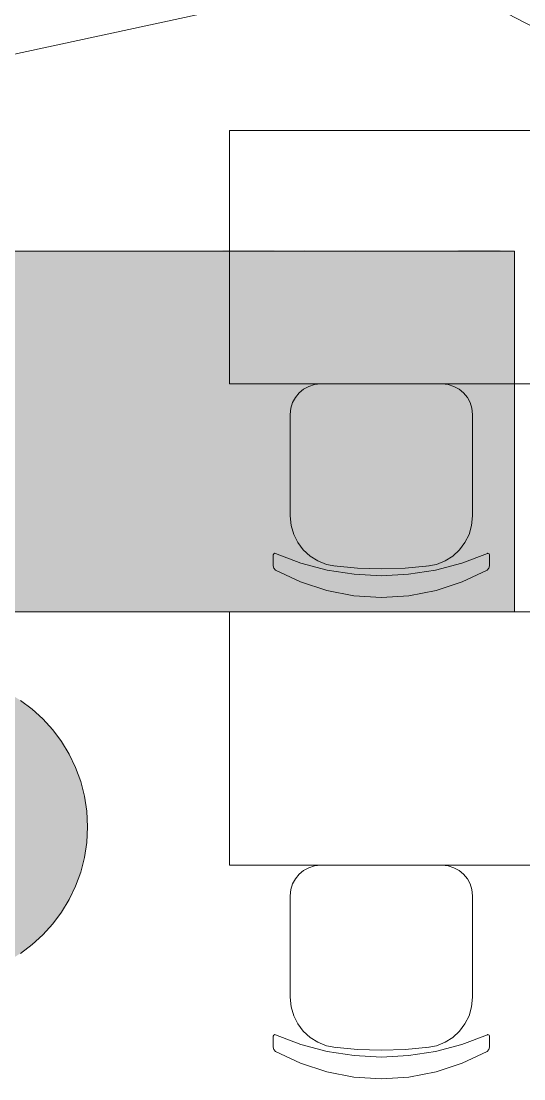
# Model space of a CAD drawing. Header units: millimetres. Extents: x 0 to 1189, y 0 to 841.
# Drawn here: x 274.41 to 284.33, y 611.49 to 632.36 of the extents above; entities that cross this region are included whole.
import ezdxf

# ---------------------------------------------------------------- set-up
doc = ezdxf.new("R2010")
doc.units = ezdxf.units.MM

msp = doc.modelspace()

# ---------------------------------------------------------------- hatches: boundary and pattern name
at = {"true_color": 0xffffff}
h = msp.add_hatch(color=7, dxfattribs=at)
h.dxf.hatch_style = 2
h.paths.add_polyline_path([(252.603386, 627.81973), (284.146434, 627.81973), (284.146434, 620.701719), (252.603386, 620.701719)])
at = {"true_color": 0x0077b0}
h = msp.add_hatch(color=144, dxfattribs=at)
h.dxf.hatch_style = 2
h.paths.add_polyline_path([(278.388569, 627.837199), (279.398946, 627.837199), (279.472671, 627.811636), (279.497614, 627.735224), (279.497614, 625.917867), (279.472671, 625.843109), (279.398946, 625.8192), (279.322534, 625.843109), (279.296972, 625.917867), (279.296972, 627.6338), (278.489992, 627.6338), (278.489992, 625.917867), (278.464705, 625.843109), (278.388569, 625.8192), (278.312432, 625.843109), (278.287145, 625.917867), (278.287145, 627.735224), (278.312432, 627.811636)])
h = msp.add_hatch(color=144, dxfattribs=at)
h.dxf.hatch_style = 2
h.paths.add_polyline_path([(279.90245, 625.917867), (279.90245, 627.735224), (279.927737, 627.811636), (280.003873, 627.837199), (280.08001, 627.811636), (280.105297, 627.735224), (280.105297, 627.029668), (280.912276, 627.029668), (280.912276, 627.735224), (280.937839, 627.811636), (281.014251, 627.837199), (281.087976, 627.811636), (281.112918, 627.735224), (281.112918, 625.917867), (281.087976, 625.843109), (281.014251, 625.8192), (280.937839, 625.843109), (280.912276, 625.917867), (280.912276, 626.826821), (280.105297, 626.826821), (280.105297, 625.917867), (280.08001, 625.843109), (280.003873, 625.8192), (279.927737, 625.843109)])
h = msp.add_hatch(color=144, dxfattribs=at)
h.dxf.hatch_style = 2
h.paths.add_polyline_path([(283.725235, 627.639312), (283.140947, 627.639312), (283.140947, 627.526865), (283.116349, 627.452864), (283.045035, 627.427646), (282.966487, 627.453208), (282.940855, 627.529621), (282.943611, 627.741287), (282.968898, 627.817424), (283.045035, 627.842711), (283.852565, 627.842711), (283.926428, 627.817768), (283.953989, 627.744043), (283.948477, 627.718687), (283.544987, 625.900779), (283.512672, 625.842351), (283.448525, 625.821956), (283.372595, 625.847449), (283.347101, 625.923379), (283.347101, 625.945979)])
h = msp.add_hatch(color=144, dxfattribs=at)
h.dxf.hatch_style = 2
h.paths.add_polyline_path([(282.426157, 626.321357), (281.619178, 626.321357), (281.543041, 626.346919), (281.517754, 626.423332), (281.543041, 626.499468), (281.619178, 626.524755), (282.426157, 626.524755), (282.502293, 626.499468), (282.52758, 626.423332), (282.502293, 626.346919)])
h = msp.add_hatch(color=144, dxfattribs=at)
h.dxf.hatch_style = 2
h.paths.add_polyline_path([(275.459068, 623.329884), (275.459068, 624.54366), (275.484355, 624.617385), (275.560491, 624.642327), (276.065405, 624.642327), (276.219676, 624.612975), (276.350383, 624.526572), (276.439404, 624.395521), (276.468894, 624.238838), (276.468894, 623.329884), (276.443607, 623.255125), (276.367471, 623.231216), (276.291334, 623.255125), (276.266047, 623.329884), (276.266047, 624.238838), (276.251509, 624.316973), (276.209272, 624.382705), (276.143953, 624.4257), (276.065405, 624.438929), (275.661915, 624.438929), (275.661915, 623.329884), (275.636628, 623.255125), (275.560491, 623.231216), (275.484355, 623.255125)])
h = msp.add_hatch(color=144, dxfattribs=at)
h.paths.add_polyline_path([(276.873469, 624.54366), (276.898756, 624.617385), (276.974893, 624.642327), (277.479806, 624.642327), (277.636144, 624.612975), (277.764784, 624.526572), (277.853805, 624.395521), (277.883295, 624.238838), (277.883295, 623.634706), (277.853805, 623.478023), (277.764784, 623.346971), (277.636144, 623.259535), (277.479806, 623.231216), (277.076316, 623.231216), (277.076316, 622.722996), (277.051029, 622.649477), (276.974893, 622.624328), (276.898756, 622.649477), (276.873469, 622.722996)])
h.paths.add_polyline_path([(277.076316, 624.438929), (277.076316, 623.431859), (277.479806, 623.431859), (277.556976, 623.446466), (277.620917, 623.490839), (277.665565, 623.556571), (277.680448, 623.634706), (277.680448, 624.238838), (277.66591, 624.316973), (277.623673, 624.382705), (277.558354, 624.4257), (277.479806, 624.438929)])
h = msp.add_hatch(color=144, dxfattribs=at)
h.paths.add_polyline_path([(278.28787, 623.733373), (278.28787, 624.137414), (278.296905, 624.239053), (278.324182, 624.332475), (278.369958, 624.41794), (278.434494, 624.495704), (278.512258, 624.560239), (278.597722, 624.606016), (278.691145, 624.633293), (278.792784, 624.642327), (278.987845, 624.606361), (279.151074, 624.49846), (279.215609, 624.420653), (279.261385, 624.334887), (279.288662, 624.240646), (279.297697, 624.137414), (279.297697, 623.733373), (279.288231, 623.633328), (279.260007, 623.540724), (279.213283, 623.455561), (279.148317, 623.377839), (279.071759, 623.313304), (278.986467, 623.267528), (278.893217, 623.240251), (278.792784, 623.231216), (278.691145, 623.240251), (278.597722, 623.267528), (278.512258, 623.313304), (278.434494, 623.377839), (278.369958, 623.455561), (278.324182, 623.540724), (278.296905, 623.633328)])
h.paths.add_polyline_path([(279.09485, 623.736129), (279.09485, 624.14017), (279.073352, 624.25565), (279.007206, 624.354593), (278.90971, 624.420256), (278.792784, 624.441685), (278.675857, 624.420256), (278.578361, 624.354593), (278.512215, 624.25565), (278.490718, 624.14017), (278.490718, 623.736129), (278.512215, 623.618583), (278.578361, 623.521707), (278.675857, 623.454665), (278.792784, 623.431859), (278.90971, 623.454665), (279.007206, 623.521707), (279.073352, 623.619616)])
h = msp.add_hatch(color=144, dxfattribs=at)
h.paths.add_polyline_path([(280.207185, 624.441685), (280.090258, 624.420256), (279.992762, 624.354593), (279.926616, 624.256683), (279.905119, 624.14017), (279.905119, 624.038195), (280.509251, 624.038195), (280.509251, 624.14017), (280.487753, 624.256683), (280.421608, 624.354593), (280.324111, 624.420256)])
h.paths.add_polyline_path([(279.905119, 623.835348), (279.905119, 623.634706), (279.920002, 623.557605), (279.96465, 623.490839), (280.029625, 623.446466), (280.105761, 623.431859), (280.610675, 623.431859), (280.686811, 623.406296), (280.712098, 623.329884), (280.686811, 623.255125), (280.610675, 623.231216), (280.105761, 623.231216), (279.949423, 623.259535), (279.820783, 623.346971), (279.731762, 623.476989), (279.702272, 623.634706), (279.702272, 624.137414), (279.711306, 624.239053), (279.738583, 624.332475), (279.78436, 624.41794), (279.848895, 624.495704), (279.926659, 624.560239), (280.012124, 624.606016), (280.105546, 624.633293), (280.207185, 624.642327), (280.402246, 624.606361), (280.565475, 624.49846), (280.63001, 624.420696), (280.675787, 624.335232), (280.703063, 624.241809), (280.712098, 624.14017), (280.712098, 623.835348)])
h = msp.add_hatch(color=144, dxfattribs=at)
h.dxf.hatch_style = 2
h.paths.add_polyline_path([(281.72301, 623.733373), (281.31952, 624.252618), (281.31952, 623.329884), (281.294233, 623.255125), (281.218097, 623.231216), (281.14196, 623.255125), (281.116673, 623.329884), (281.116673, 624.54366), (281.14196, 624.617385), (281.218097, 624.642327), (281.268808, 624.6271), (281.31952, 624.58004), (281.72301, 624.060795), (282.126499, 624.58004), (282.177487, 624.6271), (282.228474, 624.642327), (282.302199, 624.617385), (282.327142, 624.54366), (282.327142, 623.329884), (282.302199, 623.255125), (282.228474, 623.231216), (282.152062, 623.255125), (282.126499, 623.329884), (282.126499, 624.252618)])
h = msp.add_hatch(color=144, dxfattribs=at)
h.paths.add_polyline_path([(283.538525, 624.438929), (283.135035, 624.438929), (283.056487, 624.424666), (282.991168, 624.382705), (282.948931, 624.316973), (282.934393, 624.238838), (282.934393, 623.634706), (282.949276, 623.557605), (282.993924, 623.490839), (283.058898, 623.446466), (283.135035, 623.431859), (283.337882, 623.431859), (283.415052, 623.446466), (283.478993, 623.490839), (283.523642, 623.556571), (283.538525, 623.634706)])
h.paths.add_polyline_path([(283.942014, 623.329884), (283.917072, 623.255125), (283.843347, 623.231216), (283.713742, 623.256848), (283.611836, 623.335396), (283.486642, 623.256848), (283.337882, 623.231216), (283.135035, 623.231216), (282.978697, 623.259535), (282.850057, 623.346971), (282.761036, 623.476989), (282.731545, 623.634706), (282.731545, 624.238838), (282.761036, 624.395521), (282.850057, 624.526572), (282.978697, 624.612975), (283.135035, 624.642327), (283.639948, 624.642327), (283.716085, 624.617385), (283.741372, 624.54366), (283.741372, 623.533282), (283.766934, 623.457146), (283.843347, 623.431859), (283.917072, 623.406296)])
h = msp.add_hatch(color=144, dxfattribs=at)
h.dxf.hatch_style = 2
h.paths.add_polyline_path([(275.207252, 622.127238), (275.207252, 621.21663), (275.188235, 621.160682), (275.131184, 621.142767), (274.752499, 621.142767), (274.635228, 621.16392), (274.538628, 621.229308), (274.471931, 621.327218), (274.449882, 621.445384), (274.449882, 622.127238), (274.468899, 622.182359), (274.52595, 622.201101), (274.583001, 622.182359), (274.602018, 622.127238), (274.602018, 621.445384), (274.61318, 621.387438), (274.646666, 621.337346), (274.695655, 621.304342), (274.752499, 621.293249), (275.055117, 621.293249), (275.055117, 622.127238), (275.074134, 622.182359), (275.131184, 622.201101), (275.188235, 622.182359)])
h = msp.add_hatch(color=144, dxfattribs=at)
h.dxf.hatch_style = 2
h.paths.add_polyline_path([(275.965461, 621.519799), (275.662844, 621.908957), (275.662844, 621.21663), (275.643827, 621.160682), (275.586776, 621.142767), (275.529725, 621.160682), (275.510708, 621.21663), (275.510708, 622.127238), (275.529725, 622.182359), (275.586776, 622.201101), (275.62481, 622.189732), (275.662844, 622.154799), (275.965461, 621.765089), (276.268078, 622.154799), (276.306388, 622.189732), (276.344697, 622.201101), (276.399819, 622.182359), (276.41856, 622.127238), (276.41856, 621.21663), (276.399819, 621.160682), (276.344697, 621.142767), (276.287164, 621.160682), (276.268078, 621.21663), (276.268078, 621.908957)])
h = msp.add_hatch(color=144, dxfattribs=at)
h.paths.add_polyline_path([(277.100573, 622.050619), (277.013067, 622.034565), (276.939618, 621.985024), (276.890284, 621.911988), (276.874023, 621.824069), (276.874023, 621.748002), (277.327122, 621.748002), (277.327122, 621.824069), (277.310862, 621.911988), (277.261528, 621.985024), (277.188078, 622.034565)])
h.paths.add_polyline_path([(276.874023, 621.595866), (276.874023, 621.445384), (276.885186, 621.387438), (276.918672, 621.337346), (276.967661, 621.304342), (277.024505, 621.293249), (277.40319, 621.293249), (277.460241, 621.274163), (277.479258, 621.21663), (277.460241, 621.160682), (277.40319, 621.142767), (277.024505, 621.142767), (276.907234, 621.16392), (276.810634, 621.229308), (276.743937, 621.327218), (276.721888, 621.445384), (276.721888, 621.822416), (276.749035, 621.968626), (276.83158, 622.090858), (276.954294, 622.173884), (277.100573, 622.201101), (277.246852, 622.17416), (277.369566, 622.093062), (277.45211, 621.970555), (277.479258, 621.824069), (277.479258, 621.595866)])
h = msp.add_hatch(color=144, dxfattribs=at)
h.dxf.hatch_style = 2
h.paths.add_polyline_path([(278.540084, 622.127238), (278.540084, 621.21663), (278.521067, 621.160682), (278.464016, 621.142767), (278.406966, 621.160682), (278.387949, 621.21663), (278.387949, 621.595866), (278.085331, 621.595866), (277.969507, 621.617846), (277.87146, 621.682407), (277.804763, 621.779559), (277.782714, 621.894074), (277.782714, 622.127238), (277.801731, 622.182359), (277.858782, 622.201101), (277.915833, 622.182359), (277.93485, 622.127238), (277.93485, 621.900688), (277.946012, 621.841915), (277.979498, 621.79265), (278.028487, 621.759164), (278.085331, 621.748002), (278.387949, 621.748002), (278.387949, 622.127238), (278.406966, 622.182359), (278.464016, 622.201101), (278.521067, 622.182359)])
h = msp.add_hatch(color=144, dxfattribs=at)
h.paths.add_polyline_path([(279.448775, 622.048965), (279.146158, 622.048965), (279.087384, 622.038079), (279.038119, 622.006522), (279.006562, 621.957257), (278.995676, 621.898483), (278.995676, 621.445384), (279.006838, 621.387438), (279.040324, 621.337346), (279.089314, 621.304342), (279.146158, 621.293249), (279.298293, 621.293249), (279.355964, 621.304342), (279.404126, 621.337346), (279.437613, 621.386611), (279.448775, 621.445384)])
h.paths.add_polyline_path([(279.751392, 621.21663), (279.732651, 621.160682), (279.677529, 621.142767), (279.580171, 621.16206), (279.503896, 621.22104), (279.409776, 621.16206), (279.298293, 621.142767), (279.146158, 621.142767), (279.028887, 621.16392), (278.932286, 621.229308), (278.865589, 621.327218), (278.84354, 621.445384), (278.84354, 621.898483), (278.865589, 622.015823), (278.932286, 622.11456), (279.028887, 622.179121), (279.146158, 622.201101), (279.524843, 622.201101), (279.581893, 622.182359), (279.60091, 622.127238), (279.60091, 621.369317), (279.619996, 621.312266), (279.677529, 621.293249), (279.732651, 621.274163)])
h = msp.add_hatch(color=144, dxfattribs=at)
h.dxf.hatch_style = 2
h.paths.add_polyline_path([(280.206855, 621.595866), (280.206855, 621.21663), (280.187838, 621.160682), (280.130788, 621.142767), (280.073737, 621.160682), (280.05472, 621.21663), (280.05472, 622.127238), (280.073737, 622.182359), (280.130788, 622.201101), (280.187838, 622.182359), (280.206855, 622.127238), (280.206855, 621.748002), (280.659954, 621.748002), (280.659954, 622.127238), (280.678971, 622.182359), (280.736022, 622.201101), (280.793073, 622.182359), (280.81209, 622.127238), (280.81209, 621.21663), (280.793073, 621.160682), (280.736022, 621.142767), (280.678971, 621.160682), (280.659954, 621.21663), (280.659954, 621.595866)])
h = msp.add_hatch(color=144, dxfattribs=at)
h.dxf.hatch_style = 2
h.paths.add_polyline_path([(281.872916, 622.127238), (281.872916, 621.21663), (281.853899, 621.160682), (281.796848, 621.142767), (281.418163, 621.142767), (281.300892, 621.16392), (281.204292, 621.229308), (281.137595, 621.327218), (281.115546, 621.445384), (281.115546, 622.127238), (281.134563, 622.182359), (281.191614, 622.201101), (281.248665, 622.182359), (281.267682, 622.127238), (281.267682, 621.445384), (281.278844, 621.387438), (281.31233, 621.337346), (281.361319, 621.304342), (281.418163, 621.293249), (281.720781, 621.293249), (281.720781, 622.127238), (281.739798, 622.182359), (281.796848, 622.201101), (281.853899, 622.182359)])
h = msp.add_hatch(color=144, dxfattribs=at)
h.paths.add_polyline_path([(282.444814, 621.598071), (282.339119, 621.63011), (282.25244, 621.69729), (282.195389, 621.790032), (282.176372, 621.898483), (282.198421, 622.015823), (282.265118, 622.11456), (282.361719, 622.179121), (282.47899, 622.201101), (282.857675, 622.201101), (282.914725, 622.182359), (282.933742, 622.127238), (282.933742, 621.21663), (282.914725, 621.160682), (282.857675, 621.142767), (282.800624, 621.160682), (282.781607, 621.21663), (282.781607, 621.595866), (282.62892, 621.595866), (282.313625, 621.172533), (282.28634, 621.149589), (282.25244, 621.142767), (282.195389, 621.160682), (282.176372, 621.21663), (282.191255, 621.263483)])
h.paths.add_polyline_path([(282.328508, 621.898483), (282.33967, 621.840537), (282.373156, 621.790445), (282.422146, 621.756959), (282.47899, 621.745797), (282.781607, 621.745797), (282.781607, 622.048965), (282.47899, 622.048965), (282.420216, 622.038079), (282.370951, 622.006522), (282.339394, 621.957257)])
h = msp.add_hatch(color=144, dxfattribs=at)
h.dxf.hatch_style = 2
h.paths.add_polyline_path([(283.706834, 621.671934), (283.981891, 621.259074), (283.994568, 621.21663), (283.975552, 621.160682), (283.918501, 621.142767), (283.855111, 621.174738), (283.615884, 621.53413), (283.376656, 621.174738), (283.313266, 621.142767), (283.26035, 621.163713), (283.237199, 621.21663), (283.249877, 621.259074), (283.524933, 621.671934), (283.249877, 622.082589), (283.237199, 622.127238), (283.256216, 622.182359), (283.313266, 622.201101), (283.376656, 622.16913), (283.615884, 621.809738), (283.855111, 622.16913), (283.918501, 622.201101), (283.975552, 622.183186), (283.994568, 622.127238), (283.981891, 622.082589)])
at = {"true_color": 0xffffff}
h = msp.add_hatch(color=7, dxfattribs=at)
edge = h.paths.add_edge_path()
edge.add_arc((272.706917, 616.459713), 3.011755, 0, 360)

# ---------------------------------------------------------------- linework, layer by layer
at = {"color": 144, "lineweight": 0, "true_color": 0x0077b0}
for points in [[(243.720372, 625.127726), (282.236431, 633.432738)], [(298.849457, 624.817725), (282.236431, 633.432738)], [(252.603386, 627.81973), (284.146434, 627.81973)], [(284.146434, 627.81973), (284.146434, 620.701719)], [(284.146434, 620.701719), (252.603386, 620.701719)], [(294.146449, 620.701719), (284.146434, 620.701719)]]:
    msp.add_lwpolyline(points, dxfattribs=at)
at = {"color": 253, "lineweight": 0, "true_color": 0x999999}
for points in [[(278.518426, 625.201726), (278.518426, 630.201734)], [(278.518426, 630.201734), (284.518435, 630.201734)], [(284.518435, 625.201726), (278.518426, 625.201726)], [(279.719427, 624.601725), (279.731632, 624.72254), (279.766631, 624.835116), (279.821996, 624.937028), (279.895303, 625.025851), (279.984125, 625.099157), (280.086037, 625.154523), (280.198614, 625.189521), (280.319428, 625.201726)], [(279.719427, 624.601725), (279.731632, 624.72254), (279.766631, 624.835116), (279.821996, 624.937028), (279.895303, 625.025851), (279.984125, 625.099157), (280.086037, 625.154523), (280.198614, 625.189521), (280.319428, 625.201726)], [(280.318428, 625.201726), (282.719432, 625.201726)], [(280.318428, 625.201726), (282.719432, 625.201726)], [(282.719432, 625.201726), (282.840247, 625.189521), (282.952823, 625.154523), (283.054735, 625.099157), (283.143558, 625.025851), (283.216864, 624.937028), (283.27223, 624.835116), (283.307228, 624.72254), (283.319433, 624.601725)], [(282.719432, 625.201726), (282.840247, 625.189521), (282.952823, 625.154523), (283.054735, 625.099157), (283.143558, 625.025851), (283.216864, 624.937028), (283.27223, 624.835116), (283.307228, 624.72254), (283.319433, 624.601725)], [(279.719427, 624.601725), (279.719427, 622.598722)], [(279.719427, 624.601725), (279.719427, 622.598722)], [(283.319433, 624.601725), (283.319433, 622.598722)], [(283.319433, 624.601725), (283.319433, 622.598722)], [(280.619429, 621.60372), (280.434044, 621.640035), (280.263225, 621.708424), (280.110102, 621.80543), (279.977803, 621.927596), (279.869457, 622.071465), (279.788193, 622.233581), (279.73714, 622.410485), (279.719427, 622.598722)], [(280.619429, 621.60372), (280.434044, 621.640035), (280.263225, 621.708424), (280.110102, 621.80543), (279.977803, 621.927596), (279.869457, 622.071465), (279.788193, 622.233581), (279.73714, 622.410485), (279.719427, 622.598722)], [(283.319433, 622.598722), (283.30172, 622.410485), (283.250667, 622.233581), (283.169403, 622.071465), (283.061057, 621.927596), (282.928758, 621.80543), (282.775635, 621.708424), (282.604817, 621.640035), (282.419431, 621.60372)], [(283.319433, 622.598722), (283.30172, 622.410485), (283.250667, 622.233581), (283.169403, 622.071465), (283.061057, 621.927596), (282.928758, 621.80543), (282.775635, 621.708424), (282.604817, 621.640035), (282.419431, 621.60372)], [(279.384427, 621.828721), (279.393052, 621.849721), (279.414427, 621.858721), (279.427427, 621.855721)], [(279.384427, 621.828721), (279.393052, 621.849721), (279.414427, 621.858721), (279.427427, 621.855721)], [(279.384427, 621.61172), (279.384427, 621.828721)], [(279.384427, 621.61172), (279.384427, 621.828721)], [(283.611433, 621.855721), (283.10737, 621.664783), (282.587932, 621.52747), (282.057243, 621.444533), (281.51943, 621.41672), (280.981617, 621.444533), (280.450928, 621.52747), (279.93149, 621.664783), (279.427427, 621.855721)], [(283.611433, 621.855721), (283.10737, 621.664783), (282.587932, 621.52747), (282.057243, 621.444533), (281.51943, 621.41672), (280.981617, 621.444533), (280.450928, 621.52747), (279.93149, 621.664783), (279.427427, 621.855721)], [(283.611433, 621.855721), (283.624433, 621.858721), (283.645808, 621.849721), (283.654433, 621.828721)], [(283.611433, 621.855721), (283.624433, 621.858721), (283.645808, 621.849721), (283.654433, 621.828721)], [(283.654433, 621.61172), (283.654433, 621.828721)], [(283.654433, 621.61172), (283.654433, 621.828721)], [(279.431427, 621.52672), (279.397052, 621.56322), (279.384427, 621.61172)], [(279.431427, 621.52672), (279.397052, 621.56322), (279.384427, 621.61172)], [(283.607433, 621.52672), (283.114401, 621.293001), (282.597932, 621.12397), (282.064212, 621.021313), (281.51943, 620.986719), (280.974648, 621.021313), (280.440928, 621.12397), (279.924459, 621.293001), (279.431427, 621.52672)], [(283.607433, 621.52672), (283.114401, 621.293001), (282.597932, 621.12397), (282.064212, 621.021313), (281.51943, 620.986719), (280.974648, 621.021313), (280.440928, 621.12397), (279.924459, 621.293001), (279.431427, 621.52672)], [(282.460432, 621.60872), (281.991056, 621.566845), (281.51943, 621.55272), (281.047804, 621.566845), (280.578429, 621.60872)], [(282.460432, 621.60872), (281.991056, 621.566845), (281.51943, 621.55272), (281.047804, 621.566845), (280.578429, 621.60872)], [(283.654433, 621.61172), (283.641808, 621.56322), (283.607433, 621.52672)], [(283.654433, 621.61172), (283.641808, 621.56322), (283.607433, 621.52672)], [(278.518426, 615.701711), (278.518426, 620.701719)], [(278.518426, 620.701719), (284.518435, 620.701719)], [(284.518435, 615.701711), (278.518426, 615.701711)], [(279.719427, 615.10171), (279.731632, 615.222525), (279.766631, 615.335101), (279.821996, 615.437014), (279.895303, 615.525836), (279.984125, 615.599143), (280.086037, 615.654508), (280.198614, 615.689506), (280.319428, 615.701711)], [(279.719427, 615.10171), (279.731632, 615.222525), (279.766631, 615.335101), (279.821996, 615.437014), (279.895303, 615.525836), (279.984125, 615.599143), (280.086037, 615.654508), (280.198614, 615.689506), (280.319428, 615.701711)], [(280.318428, 615.701711), (282.719432, 615.701711)], [(280.318428, 615.701711), (282.719432, 615.701711)], [(282.719432, 615.701711), (282.840247, 615.689506), (282.952823, 615.654508), (283.054735, 615.599143), (283.143558, 615.525836), (283.216864, 615.437014), (283.27223, 615.335101), (283.307228, 615.222525), (283.319433, 615.10171)], [(282.719432, 615.701711), (282.840247, 615.689506), (282.952823, 615.654508), (283.054735, 615.599143), (283.143558, 615.525836), (283.216864, 615.437014), (283.27223, 615.335101), (283.307228, 615.222525), (283.319433, 615.10171)], [(279.719427, 615.10171), (279.719427, 613.098707)], [(279.719427, 615.10171), (279.719427, 613.098707)], [(283.319433, 615.10171), (283.319433, 613.098707)], [(283.319433, 615.10171), (283.319433, 613.098707)], [(280.619429, 612.103706), (280.434044, 612.14002), (280.263225, 612.208409), (280.110102, 612.305415), (279.977803, 612.427581), (279.869457, 612.571451), (279.788193, 612.733566), (279.73714, 612.910471), (279.719427, 613.098707)], [(280.619429, 612.103706), (280.434044, 612.14002), (280.263225, 612.208409), (280.110102, 612.305415), (279.977803, 612.427581), (279.869457, 612.571451), (279.788193, 612.733566), (279.73714, 612.910471), (279.719427, 613.098707)], [(283.319433, 613.098707), (283.30172, 612.910471), (283.250667, 612.733566), (283.169403, 612.571451), (283.061057, 612.427581), (282.928758, 612.305415), (282.775635, 612.208409), (282.604817, 612.14002), (282.419431, 612.103706)], [(283.319433, 613.098707), (283.30172, 612.910471), (283.250667, 612.733566), (283.169403, 612.571451), (283.061057, 612.427581), (282.928758, 612.305415), (282.775635, 612.208409), (282.604817, 612.14002), (282.419431, 612.103706)], [(279.384427, 612.328706), (279.393052, 612.349706), (279.414427, 612.358706), (279.427427, 612.355706)], [(279.384427, 612.328706), (279.393052, 612.349706), (279.414427, 612.358706), (279.427427, 612.355706)], [(279.384427, 612.111706), (279.384427, 612.328706)], [(279.384427, 612.111706), (279.384427, 612.328706)], [(283.611433, 612.355706), (283.10737, 612.164768), (282.587932, 612.027456), (282.057243, 611.944518), (281.51943, 611.916706), (280.981617, 611.944518), (280.450928, 612.027456), (279.93149, 612.164768), (279.427427, 612.355706)], [(283.611433, 612.355706), (283.10737, 612.164768), (282.587932, 612.027456), (282.057243, 611.944518), (281.51943, 611.916706), (280.981617, 611.944518), (280.450928, 612.027456), (279.93149, 612.164768), (279.427427, 612.355706)], [(283.611433, 612.355706), (283.624433, 612.358706), (283.645808, 612.349706), (283.654433, 612.328706)], [(283.611433, 612.355706), (283.624433, 612.358706), (283.645808, 612.349706), (283.654433, 612.328706)], [(283.654433, 612.111706), (283.654433, 612.328706)], [(283.654433, 612.111706), (283.654433, 612.328706)], [(279.431427, 612.026706), (279.397052, 612.063206), (279.384427, 612.111706)], [(279.431427, 612.026706), (279.397052, 612.063206), (279.384427, 612.111706)], [(282.460432, 612.108706), (281.991056, 612.066831), (281.51943, 612.052706), (281.047804, 612.066831), (280.578429, 612.108706)], [(282.460432, 612.108706), (281.991056, 612.066831), (281.51943, 612.052706), (281.047804, 612.066831), (280.578429, 612.108706)], [(283.654433, 612.111706), (283.641808, 612.063206), (283.607433, 612.026706)], [(283.654433, 612.111706), (283.641808, 612.063206), (283.607433, 612.026706)], [(283.607433, 612.026706), (283.114401, 611.792987), (282.597932, 611.623955), (282.064212, 611.521299), (281.51943, 611.486705), (280.974648, 611.521299), (280.440928, 611.623955), (279.924459, 611.792987), (279.431427, 612.026706)], [(283.607433, 612.026706), (283.114401, 611.792987), (282.597932, 611.623955), (282.064212, 611.521299), (281.51943, 611.486705), (280.974648, 611.521299), (280.440928, 611.623955), (279.924459, 611.792987), (279.431427, 612.026706)]]:
    msp.add_lwpolyline(points, dxfattribs=at)
at = {"color": 7, "lineweight": 0}
for points in [[(274.390685, 618.957187), (274.622547, 618.783766), (274.83642, 618.589341), (275.030793, 618.375427), (275.204155, 618.143541), (275.354993, 617.895199), (275.481796, 617.631917), (275.583052, 617.355212), (275.657249, 617.066598), (275.702876, 616.767593), (275.718421, 616.459713)], [(275.718421, 616.459713), (275.702876, 616.151832), (275.657249, 615.852827), (275.583052, 615.564213), (275.481796, 615.287508), (275.354993, 615.024226), (275.204155, 614.775884), (275.030793, 614.543998), (274.83642, 614.330084), (274.622547, 614.135659), (274.390685, 613.962238)]]:
    msp.add_lwpolyline(points, dxfattribs=at)

doc.saveas('drawing.dxf')
